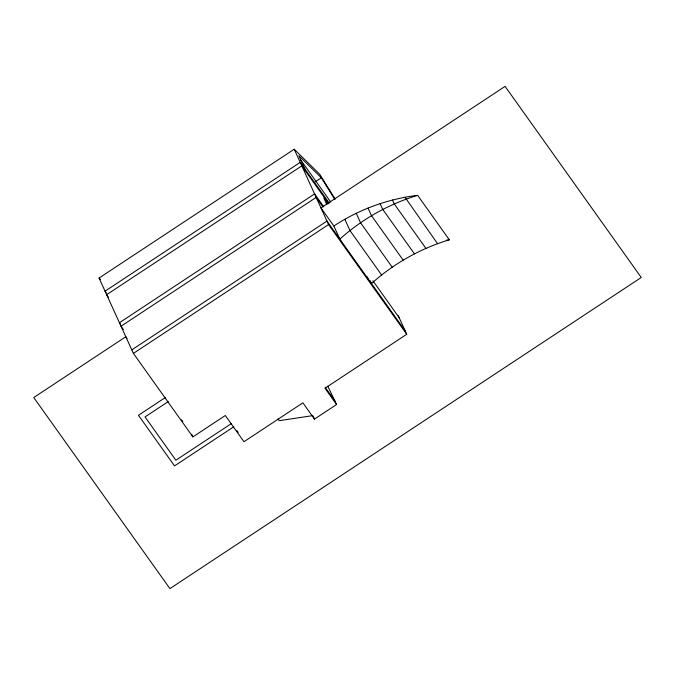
<?xml version="1.0" encoding="UTF-8"?>
<svg xmlns="http://www.w3.org/2000/svg" width="675" height="675" viewBox="0 0 675 675"><rect width="100%" height="100%" fill="white"/><g stroke="black" fill="none" stroke-linecap="round" stroke-linejoin="round"><path stroke-width="1.01" d="M417.631 195.345C388.901 204.044 362.137 219.021 339.837 239.127L333.847 225.99C358.948 209.52 387.821 198.906 417.631 195.345L449.297 239.785C420.567 248.484 393.795 263.452 371.495 283.567L370.212 280.749M327.772 386.159L336.58 404.519L314.483 419.108L302.889 402.823L243.97 441.72L225.298 415.513L192.89 436.902L133.397 353.396L99.056 278.049L294.216 149.217L319.714 174.243L335.239 199.201M315.174 181.845L321.325 177.787L334.589 199.108M131.794 349.895L326.962 221.062L405.135 330.775M133.397 353.396L328.556 224.564L294.216 149.217M165.307 397.558L138.451 415.285L174.521 465.91L233.769 426.794M168.235 401.608L145.032 416.922L175.88 460.223L231.457 423.537M398.233 315.63L406.73 334.277L324.979 388.243L336.58 404.519M446.377 240.224L449.297 239.785M312.888 415.598L279.281 420.685L278.058 418.973M321.325 177.787L298.856 155.722L304.847 168.868M99.056 278.049L100.558 279.517M437.577 243.7L404.992 197.252M425.925 248.392L394.267 203.96L392.47 200.011M414.416 253.842L382.75 209.402L380.118 203.614M403.152 260.103L371.495 215.662L368.018 208.043M392.209 267.165L360.543 222.733L356.231 213.266M300.856 160.11L330.725 202.036M381.628 275.003L349.971 230.563L344.815 219.257M329.231 203.099L300.206 162.354L105.047 291.187L106.262 292.908M328.674 203.572L301.801 165.864L106.642 294.697L108.472 297.27M327.957 203.833L323.814 198.02L326.776 204.508M323.747 206.761L314.584 193.902L119.416 322.734L120.631 324.439M322.895 206.837L316.178 197.404L121.019 326.236L123.339 329.493M333.847 225.99L320.971 207.917L505.086 86.383L641.25 277.476L169.914 588.617L33.75 397.524L125.812 336.749L127.027 338.453M372.845 280.724L399.144 317.63M328.556 224.564L406.73 334.277M325.215 387.307L334.986 401.017M236.95 430.608L238.157 432.295M181.583 419.766L182.798 421.47M367.158 276.792L368.018 278.682M313.284 416.475L314.483 419.108M191.692 434.278L192.89 436.902"/></g></svg>
